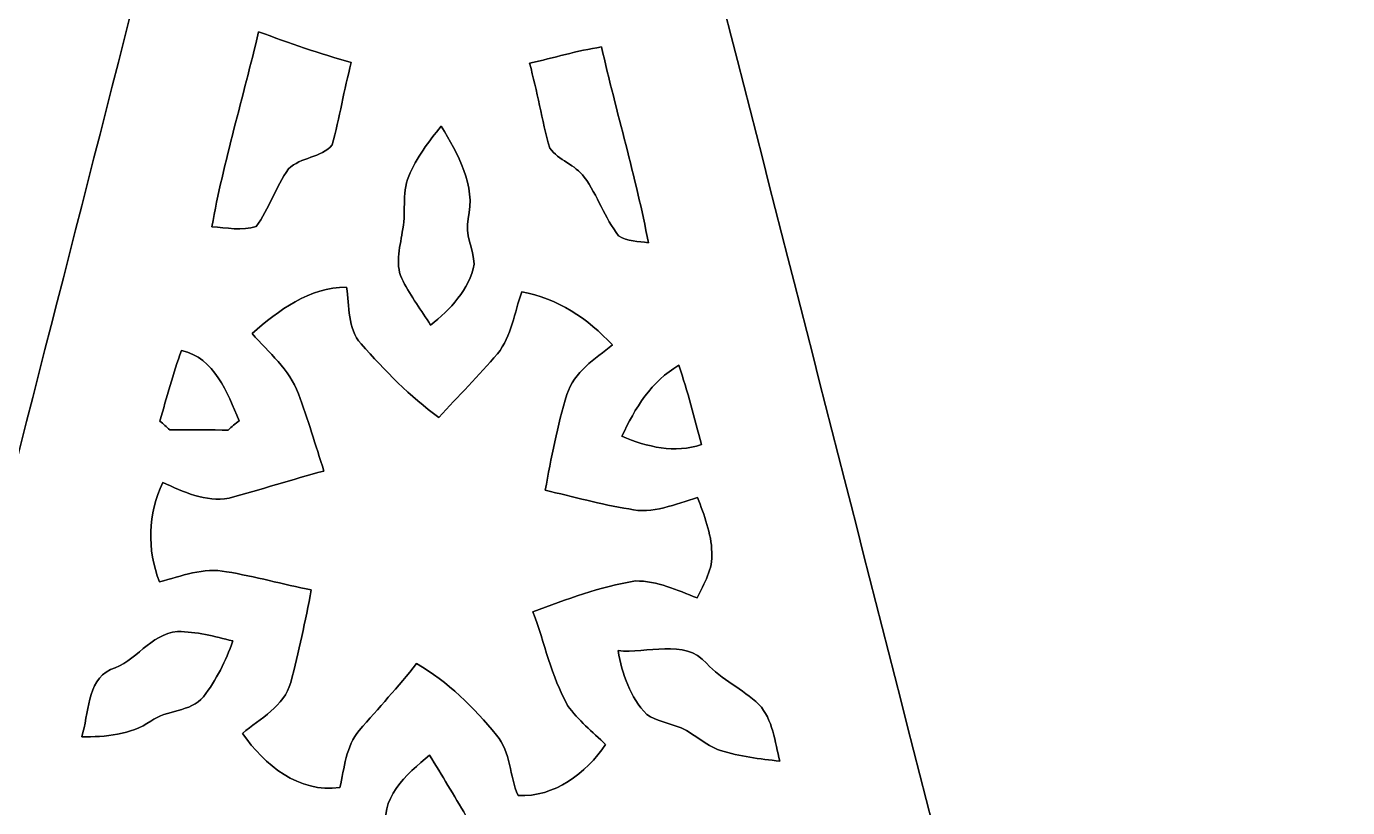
# Model space of a CAD drawing. Header units: centimetres. Extents: x -16.8 to 16.8, y -16.7 to 16.7.
# Drawn here: x -9.65 to 1.84, y -1.29 to 5.51 of the extents above; entities that cross this region are included whole.
import ezdxf

# ---------------------------------------------------------------- set-up
doc = ezdxf.new("R2010")
doc.units = ezdxf.units.CM
doc.header["$MEASUREMENT"] = 0
doc.layers.add('Layer 1', color=7, linetype='Continuous')

msp = doc.modelspace()

# ---------------------------------------------------------------- linework, layer by layer
at = {"layer": 'Layer 1', "color": 7}
for points, knots in [([(-16.77458, 16.66875), (-16.77458, 16.66875), (16.77458, 16.66875), (16.77458, 16.66875), (16.77458, 16.66875), (16.77458, 16.66875), (16.77458, -16.66875), (16.77458, -16.66875), (16.77458, -16.66875), (16.77458, -16.66875), (-16.77458, -16.66875), (-16.77458, -16.66875), (-16.77458, -16.66875), (-16.77458, -16.66875), (-16.77458, 16.66875), (-16.77458, 16.66875), (-16.77458, 16.66875), (-16.77458, 16.66875), (-16.77458, 16.66875), (-16.77458, 16.66875)], [0, 0, 0, 0, 0.16666667, 0.16666667, 0.16666667, 0.16666667, 0.33333333, 0.33333333, 0.33333333, 0.33333333, 0.5, 0.5, 0.5, 0.5, 0.66666667, 0.66666667, 0.66666667, 0.66666667, 1, 1, 1, 1]), ([(-6.20466, 15.59348), (-6.35529, 14.90133), (-6.56167, 14.22294), (-6.725, 13.53397), (-6.725, 13.53397), (-8.99019, 4.6415), (-11.26702, -4.2478), (-13.53044, -13.14062), (-13.53044, -13.14062), (-13.62781, -13.54667), (-13.73964, -13.95024), (-13.81478, -14.36158), (-13.81478, -14.36158), (-11.85016, -14.39122), (-9.88483, -14.37358), (-7.92021, -14.36793), (-7.92021, -14.36793), (-7.86059, -14.37146), (-7.80168, -14.38063), (-7.74241, -14.38945), (-7.74241, -14.38945), (-7.74418, -14.92285), (-7.74806, -15.45696), (-7.73218, -15.99071), (-7.73218, -15.99071), (-6.68126, -16.00306), (-5.63033, -16.00588), (-4.57976, -15.98754), (-4.57976, -15.98754), (-4.56424, -15.44214), (-4.57306, -14.89639), (-4.55718, -14.35135), (-4.55718, -14.35135), (-3.19758, -14.31996), (-1.83691, -14.36123), (-0.47731, -14.32948), (-0.47731, -14.32948), (0.18239, -14.29632), (0.84314, -14.31255), (1.50319, -14.29032), (1.50319, -14.29032), (-0.81915, -5.14526), (-3.16018, 3.99627), (-5.48711, 13.14062), (-5.48711, 13.14062), (-5.68784, 13.96541), (-5.9376, 14.77892), (-6.09706, 15.61289), (-6.09706, 15.61289), (-6.13304, 15.60654), (-6.16903, 15.60019), (-6.20466, 15.59348), (-6.20466, 15.59348), (-6.20466, 15.59348), (-6.20466, 15.59348), (-6.20466, 15.59348)], [0, 0, 0, 0, 0.06666667, 0.06666667, 0.06666667, 0.06666667, 0.13333333, 0.13333333, 0.13333333, 0.13333333, 0.2, 0.2, 0.2, 0.2, 0.26666667, 0.26666667, 0.26666667, 0.26666667, 0.33333333, 0.33333333, 0.33333333, 0.33333333, 0.4, 0.4, 0.4, 0.4, 0.46666667, 0.46666667, 0.46666667, 0.46666667, 0.53333333, 0.53333333, 0.53333333, 0.53333333, 0.6, 0.6, 0.6, 0.6, 0.66666667, 0.66666667, 0.66666667, 0.66666667, 0.73333333, 0.73333333, 0.73333333, 0.73333333, 0.8, 0.8, 0.8, 0.8, 0.86666667, 0.86666667, 0.86666667, 0.86666667, 1, 1, 1, 1]), ([(-7.63164, 5.46241), (-7.366, 5.36434), (-7.09859, 5.27156), (-6.8259, 5.1943), (-6.8259, 5.1943), (-6.88904, 4.95759), (-6.9282, 4.71487), (-6.991, 4.47816), (-6.991, 4.47816), (-7.08801, 4.36563), (-7.26652, 4.37374), (-7.37235, 4.26932), (-7.37235, 4.26932), (-7.48312, 4.11233), (-7.53957, 3.92324), (-7.6521, 3.76802), (-7.6521, 3.76802), (-7.77699, 3.7278), (-7.91034, 3.75885), (-8.03839, 3.7659), (-8.03839, 3.7659), (-7.93503, 4.33846), (-7.76464, 4.8962), (-7.63164, 5.46241)], [0, 0, 0, 0, 0.14285714, 0.14285714, 0.14285714, 0.14285714, 0.28571429, 0.28571429, 0.28571429, 0.28571429, 0.42857143, 0.42857143, 0.42857143, 0.42857143, 0.57142857, 0.57142857, 0.57142857, 0.57142857, 0.71428571, 0.71428571, 0.71428571, 0.71428571, 1, 1, 1, 1]), ([(-5.27473, 5.19007), (-5.06624, 5.23452), (-4.86128, 5.29907), (-4.64961, 5.33047), (-4.64961, 5.33047), (-4.52049, 4.76144), (-4.35151, 4.20088), (-4.2418, 3.62691), (-4.2418, 3.62691), (-4.32823, 3.64102), (-4.42524, 3.6382), (-4.50074, 3.68653), (-4.50074, 3.68653), (-4.62068, 3.84422), (-4.68418, 4.03754), (-4.79954, 4.19841), (-4.79954, 4.19841), (-4.87892, 4.30636), (-5.02109, 4.34446), (-5.10046, 4.45029), (-5.10046, 4.45029), (-5.16784, 4.69477), (-5.21053, 4.94489), (-5.27473, 5.19007)], [0, 0, 0, 0, 0.14285714, 0.14285714, 0.14285714, 0.14285714, 0.28571429, 0.28571429, 0.28571429, 0.28571429, 0.42857143, 0.42857143, 0.42857143, 0.42857143, 0.57142857, 0.57142857, 0.57142857, 0.57142857, 0.71428571, 0.71428571, 0.71428571, 0.71428571, 1, 1, 1, 1]), ([(-6.32601, 4.20582), (-6.26145, 4.36774), (-6.15209, 4.50674), (-6.04344, 4.64114), (-6.04344, 4.64114), (-5.89986, 4.40161), (-5.74111, 4.12327), (-5.80954, 3.8354), (-5.80954, 3.8354), (-5.83988, 3.70134), (-5.76368, 3.57434), (-5.75592, 3.4417), (-5.75592, 3.4417), (-5.80108, 3.21874), (-5.96336, 3.04624), (-6.13692, 2.91077), (-6.13692, 2.91077), (-6.21665, 3.03848), (-6.30626, 3.15877), (-6.37505, 3.29177), (-6.37505, 3.29177), (-6.44913, 3.42265), (-6.40468, 3.57964), (-6.3821, 3.71863), (-6.3821, 3.71863), (-6.34683, 3.8795), (-6.38916, 4.05095), (-6.32601, 4.20582)], [0, 0, 0, 0, 0.125, 0.125, 0.125, 0.125, 0.25, 0.25, 0.25, 0.25, 0.375, 0.375, 0.375, 0.375, 0.5, 0.5, 0.5, 0.5, 0.625, 0.625, 0.625, 0.625, 0.75, 0.75, 0.75, 0.75, 1, 1, 1, 1]), ([(-7.68844, 2.83704), (-7.45525, 3.04059), (-7.19279, 3.2385), (-6.86753, 3.24097), (-6.86753, 3.24097), (-6.8393, 3.07411), (-6.86259, 2.88219), (-6.74088, 2.74814), (-6.74088, 2.74814), (-6.53521, 2.51531), (-6.31578, 2.28918), (-6.06354, 2.10573), (-6.06354, 2.10573), (-5.89633, 2.29306), (-5.71712, 2.46944), (-5.55484, 2.66136), (-5.55484, 2.66136), (-5.4296, 2.81446), (-5.40738, 3.01872), (-5.34388, 3.2004), (-5.34388, 3.2004), (-5.03379, 3.14431), (-4.76638, 2.96827), (-4.55542, 2.73756), (-4.55542, 2.73756), (-4.7057, 2.61691), (-4.88985, 2.50296), (-4.95053, 2.30717), (-4.95053, 2.30717), (-5.0352, 2.03518), (-5.0867, 1.75366), (-5.13927, 1.47391), (-5.13927, 1.47391), (-4.89691, 1.41817), (-4.65702, 1.34938), (-4.41078, 1.31128), (-4.41078, 1.31128), (-4.20299, 1.25977), (-4.00826, 1.35608), (-3.81353, 1.41005), (-3.81353, 1.41005), (-3.75849, 1.25518), (-3.69323, 1.10067), (-3.69076, 0.9331), (-3.69076, 0.9331), (-3.67983, 0.78987), (-3.75708, 0.66146), (-3.81882, 0.53799), (-3.81882, 0.53799), (-3.99274, 0.60184), (-4.16525, 0.68897), (-4.35504, 0.68404), (-4.35504, 0.68404), (-4.66266, 0.63359), (-4.95653, 0.52634), (-5.24581, 0.41522), (-5.24581, 0.41522), (-5.14421, 0.14464), (-5.0867, -0.14429), (-4.94418, -0.39829), (-4.94418, -0.39829), (-4.85281, -0.52776), (-4.72828, -0.62936), (-4.61363, -0.73801), (-4.61363, -0.73801), (-4.78614, -0.98919), (-5.05636, -1.19768), (-5.37528, -1.18286), (-5.37528, -1.18286), (-5.45042, -1.01141), (-5.43631, -0.80716), (-5.5626, -0.65758), (-5.5626, -0.65758), (-5.75769, -0.41522), (-5.9884, -0.19297), (-6.25793, -0.03422), (-6.25793, -0.03422), (-6.41456, -0.23601), (-6.59095, -0.42157), (-6.75605, -0.6163), (-6.75605, -0.6163), (-6.87282, -0.75459), (-6.88587, -0.94333), (-6.92468, -1.11231), (-6.92468, -1.11231), (-7.2831, -1.16381), (-7.58014, -0.91652), (-7.7724, -0.6417), (-7.7724, -0.6417), (-7.61718, -0.51259), (-7.4108, -0.40605), (-7.35224, -0.19861), (-7.35224, -0.19861), (-7.28204, 0.06703), (-7.22665, 0.3362), (-7.17338, 0.60572), (-7.17338, 0.60572), (-7.41962, 0.65546), (-7.66198, 0.7239), (-7.90998, 0.76447), (-7.90998, 0.76447), (-8.11142, 0.80363), (-8.30298, 0.72672), (-8.49348, 0.67733), (-8.49348, 0.67733), (-8.60707, 0.9585), (-8.59084, 1.26647), (-8.46596, 1.54234), (-8.46596, 1.54234), (-8.28675, 1.45874), (-8.09308, 1.36878), (-7.88917, 1.40476), (-7.88917, 1.40476), (-7.6133, 1.48026), (-7.34025, 1.56704), (-7.06367, 1.64077), (-7.06367, 1.64077), (-7.13811, 1.86478), (-7.20196, 2.09268), (-7.28592, 2.31316), (-7.28592, 2.31316), (-7.36353, 2.52659), (-7.54345, 2.67123), (-7.68844, 2.83704)], [0, 0, 0, 0, 0.03125, 0.03125, 0.03125, 0.03125, 0.0625, 0.0625, 0.0625, 0.0625, 0.09375, 0.09375, 0.09375, 0.09375, 0.125, 0.125, 0.125, 0.125, 0.15625, 0.15625, 0.15625, 0.15625, 0.1875, 0.1875, 0.1875, 0.1875, 0.21875, 0.21875, 0.21875, 0.21875, 0.25, 0.25, 0.25, 0.25, 0.28125, 0.28125, 0.28125, 0.28125, 0.3125, 0.3125, 0.3125, 0.3125, 0.34375, 0.34375, 0.34375, 0.34375, 0.375, 0.375, 0.375, 0.375, 0.40625, 0.40625, 0.40625, 0.40625, 0.4375, 0.4375, 0.4375, 0.4375, 0.46875, 0.46875, 0.46875, 0.46875, 0.5, 0.5, 0.5, 0.5, 0.53125, 0.53125, 0.53125, 0.53125, 0.5625, 0.5625, 0.5625, 0.5625, 0.59375, 0.59375, 0.59375, 0.59375, 0.625, 0.625, 0.625, 0.625, 0.65625, 0.65625, 0.65625, 0.65625, 0.6875, 0.6875, 0.6875, 0.6875, 0.71875, 0.71875, 0.71875, 0.71875, 0.75, 0.75, 0.75, 0.75, 0.78125, 0.78125, 0.78125, 0.78125, 0.8125, 0.8125, 0.8125, 0.8125, 0.84375, 0.84375, 0.84375, 0.84375, 0.875, 0.875, 0.875, 0.875, 0.90625, 0.90625, 0.90625, 0.90625, 0.9375, 0.9375, 0.9375, 0.9375, 1, 1, 1, 1]), ([(-8.30263, 2.69064), (-8.01476, 2.62396), (-7.90434, 2.32481), (-7.80203, 2.07892), (-7.80203, 2.07892), (-7.83343, 2.05211), (-7.86448, 2.0253), (-7.89552, 1.99778), (-7.89552, 1.99778), (-8.02252, 1.99778), (-8.27687, 1.99813), (-8.40387, 1.99813), (-8.40387, 1.99813), (-8.43245, 2.02389), (-8.46102, 2.04964), (-8.48995, 2.07539), (-8.48995, 2.07539), (-8.43209, 2.28177), (-8.37494, 2.48885), (-8.30263, 2.69064)], [0, 0, 0, 0, 0.16666667, 0.16666667, 0.16666667, 0.16666667, 0.33333333, 0.33333333, 0.33333333, 0.33333333, 0.5, 0.5, 0.5, 0.5, 0.66666667, 0.66666667, 0.66666667, 0.66666667, 1, 1, 1, 1]), ([(-4.47252, 1.9431), (-4.36069, 2.18475), (-4.21464, 2.42499), (-3.97722, 2.56081), (-3.97722, 2.56081), (-3.90066, 2.33398), (-3.8414, 2.10185), (-3.78037, 1.87043), (-3.78037, 1.87043), (-4.01073, 1.79352), (-4.25591, 1.84961), (-4.47252, 1.9431)], [0, 0, 0, 0, 0.25, 0.25, 0.25, 0.25, 0.5, 0.5, 0.5, 0.5, 1, 1, 1, 1]), ([(-8.3372, 0.24412), (-8.17421, 0.24412), (-8.01405, 0.20355), (-7.85707, 0.16228), (-7.85707, 0.16228), (-7.91457, -0.01164), (-7.99994, -0.17639), (-8.11071, -0.32244), (-8.11071, -0.32244), (-8.22607, -0.45967), (-8.42963, -0.43533), (-8.57003, -0.53446), (-8.57003, -0.53446), (-8.7436, -0.65581), (-8.96479, -0.6731), (-9.17046, -0.67098), (-9.17046, -0.67098), (-9.10484, -0.47413), (-9.13165, -0.18768), (-8.91963, -0.08714), (-8.91963, -0.08714), (-8.69738, -0.02011), (-8.57638, 0.2219), (-8.3372, 0.24412)], [0, 0, 0, 0, 0.14285714, 0.14285714, 0.14285714, 0.14285714, 0.28571429, 0.28571429, 0.28571429, 0.28571429, 0.42857143, 0.42857143, 0.42857143, 0.42857143, 0.57142857, 0.57142857, 0.57142857, 0.57142857, 0.71428571, 0.71428571, 0.71428571, 0.71428571, 1, 1, 1, 1]), ([(-4.50533, 0.07796), (-4.25768, 0.04798), (-3.92712, 0.18909), (-3.73698, -0.0321), (-3.73698, -0.0321), (-3.60609, -0.17745), (-3.42124, -0.254), (-3.28154, -0.38911), (-3.28154, -0.38911), (-3.15771, -0.52211), (-3.14254, -0.71649), (-3.09951, -0.88371), (-3.09951, -0.88371), (-3.27272, -0.86289), (-3.4484, -0.84384), (-3.61527, -0.79058), (-3.61527, -0.79058), (-3.75144, -0.74718), (-3.84916, -0.63288), (-3.98286, -0.58526), (-3.98286, -0.58526), (-4.07423, -0.55033), (-4.17371, -0.53269), (-4.25591, -0.47801), (-4.25591, -0.47801), (-4.40196, -0.32844), (-4.46934, -0.12383), (-4.50533, 0.07796)], [0, 0, 0, 0, 0.125, 0.125, 0.125, 0.125, 0.25, 0.25, 0.25, 0.25, 0.375, 0.375, 0.375, 0.375, 0.5, 0.5, 0.5, 0.5, 0.625, 0.625, 0.625, 0.625, 0.75, 0.75, 0.75, 0.75, 1, 1, 1, 1]), ([(-6.50628, -1.50178), (-6.60047, -1.21673), (-6.34365, -0.99342), (-6.14468, -0.8315), (-6.14468, -0.8315), (-6.03779, -1.00577), (-5.93266, -1.18145), (-5.82895, -1.35819), (-5.82895, -1.35819), (-5.85717, -1.47285), (-5.90585, -1.58433), (-5.92596, -1.7018), (-5.92596, -1.7018), (-5.93443, -1.79987), (-5.88998, -1.89724), (-5.91185, -1.99496), (-5.91185, -1.99496), (-5.97747, -2.20345), (-6.08859, -2.39677), (-6.23429, -2.5594), (-6.23429, -2.5594), (-6.30626, -2.45145), (-6.36976, -2.33645), (-6.41526, -2.21544), (-6.41526, -2.21544), (-6.5345, -1.99214), (-6.43008, -1.73496), (-6.50628, -1.50178)], [0, 0, 0, 0, 0.125, 0.125, 0.125, 0.125, 0.25, 0.25, 0.25, 0.25, 0.375, 0.375, 0.375, 0.375, 0.5, 0.5, 0.5, 0.5, 0.625, 0.625, 0.625, 0.625, 0.75, 0.75, 0.75, 0.75, 1, 1, 1, 1])]:
    msp.add_open_spline(points, degree=3, knots=knots, dxfattribs=at)
at = {"layer": 'Layer 1', "color": 251}
for points, knots in [([(-6.20466, 15.59348), (-6.16903, 15.60019), (-6.13304, 15.60654), (-6.09706, 15.61289), (-6.09706, 15.61289), (-5.9376, 14.77892), (-5.68784, 13.96541), (-5.48711, 13.14062), (-5.48711, 13.14062), (-3.16018, 3.99627), (-0.81915, -5.14526), (1.50319, -14.29032), (1.50319, -14.29032), (0.84314, -14.31255), (0.18239, -14.29632), (-0.47731, -14.32948), (-0.47731, -14.32948), (-1.83691, -14.36123), (-3.19758, -14.31996), (-4.55718, -14.35135), (-4.55718, -14.35135), (-4.57306, -14.89639), (-4.56424, -15.44214), (-4.57976, -15.98754), (-4.57976, -15.98754), (-5.63033, -16.00588), (-6.68126, -16.00306), (-7.73218, -15.99071), (-7.73218, -15.99071), (-7.74806, -15.45696), (-7.74418, -14.92285), (-7.74241, -14.38945), (-7.74241, -14.38945), (-7.80168, -14.38063), (-7.86059, -14.37146), (-7.92021, -14.36793), (-7.92021, -14.36793), (-9.88483, -14.37358), (-11.85016, -14.39122), (-13.81478, -14.36158), (-13.81478, -14.36158), (-13.73964, -13.95024), (-13.62781, -13.54667), (-13.53044, -13.14062), (-13.53044, -13.14062), (-11.26702, -4.2478), (-8.99019, 4.6415), (-6.725, 13.53397), (-6.725, 13.53397), (-6.56167, 14.22294), (-6.35529, 14.90133), (-6.20466, 15.59348), (-6.20466, 15.59348), (-6.20466, 15.59348), (-6.20466, 15.59348), (-6.20466, 15.59348)], [0, 0, 0, 0, 0.06666667, 0.06666667, 0.06666667, 0.06666667, 0.13333333, 0.13333333, 0.13333333, 0.13333333, 0.2, 0.2, 0.2, 0.2, 0.26666667, 0.26666667, 0.26666667, 0.26666667, 0.33333333, 0.33333333, 0.33333333, 0.33333333, 0.4, 0.4, 0.4, 0.4, 0.46666667, 0.46666667, 0.46666667, 0.46666667, 0.53333333, 0.53333333, 0.53333333, 0.53333333, 0.6, 0.6, 0.6, 0.6, 0.66666667, 0.66666667, 0.66666667, 0.66666667, 0.73333333, 0.73333333, 0.73333333, 0.73333333, 0.8, 0.8, 0.8, 0.8, 0.86666667, 0.86666667, 0.86666667, 0.86666667, 1, 1, 1, 1]), ([(-7.63164, 5.46241), (-7.76464, 4.8962), (-7.93503, 4.33846), (-8.03839, 3.7659), (-8.03839, 3.7659), (-7.91034, 3.75885), (-7.77699, 3.7278), (-7.6521, 3.76802), (-7.6521, 3.76802), (-7.53957, 3.92324), (-7.48312, 4.11233), (-7.37235, 4.26932), (-7.37235, 4.26932), (-7.26652, 4.37374), (-7.08801, 4.36563), (-6.991, 4.47816), (-6.991, 4.47816), (-6.9282, 4.71487), (-6.88904, 4.95759), (-6.8259, 5.1943), (-6.8259, 5.1943), (-7.09859, 5.27156), (-7.366, 5.36434), (-7.63164, 5.46241), (-7.63164, 5.46241), (-7.63164, 5.46241), (-7.63164, 5.46241), (-7.63164, 5.46241)], [0, 0, 0, 0, 0.125, 0.125, 0.125, 0.125, 0.25, 0.25, 0.25, 0.25, 0.375, 0.375, 0.375, 0.375, 0.5, 0.5, 0.5, 0.5, 0.625, 0.625, 0.625, 0.625, 0.75, 0.75, 0.75, 0.75, 1, 1, 1, 1]), ([(-5.27473, 5.19007), (-5.21053, 4.94489), (-5.16784, 4.69477), (-5.10046, 4.45029), (-5.10046, 4.45029), (-5.02109, 4.34446), (-4.87892, 4.30636), (-4.79954, 4.19841), (-4.79954, 4.19841), (-4.68418, 4.03754), (-4.62068, 3.84422), (-4.50074, 3.68653), (-4.50074, 3.68653), (-4.42524, 3.6382), (-4.32823, 3.64102), (-4.2418, 3.62691), (-4.2418, 3.62691), (-4.35151, 4.20088), (-4.52049, 4.76144), (-4.64961, 5.33047), (-4.64961, 5.33047), (-4.86128, 5.29907), (-5.06624, 5.23452), (-5.27473, 5.19007), (-5.27473, 5.19007), (-5.27473, 5.19007), (-5.27473, 5.19007), (-5.27473, 5.19007)], [0, 0, 0, 0, 0.125, 0.125, 0.125, 0.125, 0.25, 0.25, 0.25, 0.25, 0.375, 0.375, 0.375, 0.375, 0.5, 0.5, 0.5, 0.5, 0.625, 0.625, 0.625, 0.625, 0.75, 0.75, 0.75, 0.75, 1, 1, 1, 1]), ([(-6.32601, 4.20582), (-6.38916, 4.05095), (-6.34683, 3.8795), (-6.3821, 3.71863), (-6.3821, 3.71863), (-6.40468, 3.57964), (-6.44913, 3.42265), (-6.37505, 3.29177), (-6.37505, 3.29177), (-6.30626, 3.15877), (-6.21665, 3.03848), (-6.13692, 2.91077), (-6.13692, 2.91077), (-5.96336, 3.04624), (-5.80108, 3.21874), (-5.75592, 3.4417), (-5.75592, 3.4417), (-5.76368, 3.57434), (-5.83988, 3.70134), (-5.80954, 3.8354), (-5.80954, 3.8354), (-5.74111, 4.12327), (-5.89986, 4.40161), (-6.04344, 4.64114), (-6.04344, 4.64114), (-6.15209, 4.50674), (-6.26145, 4.36774), (-6.32601, 4.20582), (-6.32601, 4.20582), (-6.32601, 4.20582), (-6.32601, 4.20582), (-6.32601, 4.20582)], [0, 0, 0, 0, 0.11111111, 0.11111111, 0.11111111, 0.11111111, 0.22222222, 0.22222222, 0.22222222, 0.22222222, 0.33333333, 0.33333333, 0.33333333, 0.33333333, 0.44444444, 0.44444444, 0.44444444, 0.44444444, 0.55555556, 0.55555556, 0.55555556, 0.55555556, 0.66666667, 0.66666667, 0.66666667, 0.66666667, 0.77777778, 0.77777778, 0.77777778, 0.77777778, 1, 1, 1, 1]), ([(-7.68844, 2.83704), (-7.54345, 2.67123), (-7.36353, 2.52659), (-7.28592, 2.31316), (-7.28592, 2.31316), (-7.20196, 2.09268), (-7.13811, 1.86478), (-7.06367, 1.64077), (-7.06367, 1.64077), (-7.34025, 1.56704), (-7.6133, 1.48026), (-7.88917, 1.40476), (-7.88917, 1.40476), (-8.09308, 1.36878), (-8.28675, 1.45874), (-8.46596, 1.54234), (-8.46596, 1.54234), (-8.59084, 1.26647), (-8.60707, 0.9585), (-8.49348, 0.67733), (-8.49348, 0.67733), (-8.30298, 0.72672), (-8.11142, 0.80363), (-7.90998, 0.76447), (-7.90998, 0.76447), (-7.66198, 0.7239), (-7.41962, 0.65546), (-7.17338, 0.60572), (-7.17338, 0.60572), (-7.22665, 0.3362), (-7.28204, 0.06703), (-7.35224, -0.19861), (-7.35224, -0.19861), (-7.4108, -0.40605), (-7.61718, -0.51259), (-7.7724, -0.6417), (-7.7724, -0.6417), (-7.58014, -0.91652), (-7.2831, -1.16381), (-6.92468, -1.11231), (-6.92468, -1.11231), (-6.88587, -0.94333), (-6.87282, -0.75459), (-6.75605, -0.6163), (-6.75605, -0.6163), (-6.59095, -0.42157), (-6.41456, -0.23601), (-6.25793, -0.03422), (-6.25793, -0.03422), (-5.9884, -0.19297), (-5.75769, -0.41522), (-5.5626, -0.65758), (-5.5626, -0.65758), (-5.43631, -0.80716), (-5.45042, -1.01141), (-5.37528, -1.18286), (-5.37528, -1.18286), (-5.05636, -1.19768), (-4.78614, -0.98919), (-4.61363, -0.73801), (-4.61363, -0.73801), (-4.72828, -0.62936), (-4.85281, -0.52776), (-4.94418, -0.39829), (-4.94418, -0.39829), (-5.0867, -0.14429), (-5.14421, 0.14464), (-5.24581, 0.41522), (-5.24581, 0.41522), (-4.95653, 0.52634), (-4.66266, 0.63359), (-4.35504, 0.68404), (-4.35504, 0.68404), (-4.16525, 0.68897), (-3.99274, 0.60184), (-3.81882, 0.53799), (-3.81882, 0.53799), (-3.75708, 0.66146), (-3.67983, 0.78987), (-3.69076, 0.9331), (-3.69076, 0.9331), (-3.69323, 1.10067), (-3.75849, 1.25518), (-3.81353, 1.41005), (-3.81353, 1.41005), (-4.00826, 1.35608), (-4.20299, 1.25977), (-4.41078, 1.31128), (-4.41078, 1.31128), (-4.65702, 1.34938), (-4.89691, 1.41817), (-5.13927, 1.47391), (-5.13927, 1.47391), (-5.0867, 1.75366), (-5.0352, 2.03518), (-4.95053, 2.30717), (-4.95053, 2.30717), (-4.88985, 2.50296), (-4.7057, 2.61691), (-4.55542, 2.73756), (-4.55542, 2.73756), (-4.76638, 2.96827), (-5.03379, 3.14431), (-5.34388, 3.2004), (-5.34388, 3.2004), (-5.40738, 3.01872), (-5.4296, 2.81446), (-5.55484, 2.66136), (-5.55484, 2.66136), (-5.71712, 2.46944), (-5.89633, 2.29306), (-6.06354, 2.10573), (-6.06354, 2.10573), (-6.31578, 2.28918), (-6.53521, 2.51531), (-6.74088, 2.74814), (-6.74088, 2.74814), (-6.86259, 2.88219), (-6.8393, 3.07411), (-6.86753, 3.24097), (-6.86753, 3.24097), (-7.19279, 3.2385), (-7.45525, 3.04059), (-7.68844, 2.83704), (-7.68844, 2.83704), (-7.68844, 2.83704), (-7.68844, 2.83704), (-7.68844, 2.83704)], [0, 0, 0, 0, 0.03030303, 0.03030303, 0.03030303, 0.03030303, 0.06060606, 0.06060606, 0.06060606, 0.06060606, 0.09090909, 0.09090909, 0.09090909, 0.09090909, 0.12121212, 0.12121212, 0.12121212, 0.12121212, 0.15151515, 0.15151515, 0.15151515, 0.15151515, 0.18181818, 0.18181818, 0.18181818, 0.18181818, 0.21212121, 0.21212121, 0.21212121, 0.21212121, 0.24242424, 0.24242424, 0.24242424, 0.24242424, 0.27272727, 0.27272727, 0.27272727, 0.27272727, 0.3030303, 0.3030303, 0.3030303, 0.3030303, 0.33333333, 0.33333333, 0.33333333, 0.33333333, 0.36363636, 0.36363636, 0.36363636, 0.36363636, 0.39393939, 0.39393939, 0.39393939, 0.39393939, 0.42424242, 0.42424242, 0.42424242, 0.42424242, 0.45454545, 0.45454545, 0.45454545, 0.45454545, 0.48484848, 0.48484848, 0.48484848, 0.48484848, 0.51515152, 0.51515152, 0.51515152, 0.51515152, 0.54545455, 0.54545455, 0.54545455, 0.54545455, 0.57575758, 0.57575758, 0.57575758, 0.57575758, 0.60606061, 0.60606061, 0.60606061, 0.60606061, 0.63636364, 0.63636364, 0.63636364, 0.63636364, 0.66666667, 0.66666667, 0.66666667, 0.66666667, 0.6969697, 0.6969697, 0.6969697, 0.6969697, 0.72727273, 0.72727273, 0.72727273, 0.72727273, 0.75757576, 0.75757576, 0.75757576, 0.75757576, 0.78787879, 0.78787879, 0.78787879, 0.78787879, 0.81818182, 0.81818182, 0.81818182, 0.81818182, 0.84848485, 0.84848485, 0.84848485, 0.84848485, 0.87878788, 0.87878788, 0.87878788, 0.87878788, 0.90909091, 0.90909091, 0.90909091, 0.90909091, 0.93939394, 0.93939394, 0.93939394, 0.93939394, 1, 1, 1, 1]), ([(-8.30263, 2.69064), (-8.37494, 2.48885), (-8.43209, 2.28177), (-8.48995, 2.07539), (-8.48995, 2.07539), (-8.46102, 2.04964), (-8.43245, 2.02389), (-8.40387, 1.99813), (-8.40387, 1.99813), (-8.27687, 1.99813), (-8.02252, 1.99778), (-7.89552, 1.99778), (-7.89552, 1.99778), (-7.86448, 2.0253), (-7.83343, 2.05211), (-7.80203, 2.07892), (-7.80203, 2.07892), (-7.90434, 2.32481), (-8.01476, 2.62396), (-8.30263, 2.69064), (-8.30263, 2.69064), (-8.30263, 2.69064), (-8.30263, 2.69064), (-8.30263, 2.69064)], [0, 0, 0, 0, 0.14285714, 0.14285714, 0.14285714, 0.14285714, 0.28571429, 0.28571429, 0.28571429, 0.28571429, 0.42857143, 0.42857143, 0.42857143, 0.42857143, 0.57142857, 0.57142857, 0.57142857, 0.57142857, 0.71428571, 0.71428571, 0.71428571, 0.71428571, 1, 1, 1, 1]), ([(-4.47252, 1.9431), (-4.25591, 1.84961), (-4.01073, 1.79352), (-3.78037, 1.87043), (-3.78037, 1.87043), (-3.8414, 2.10185), (-3.90066, 2.33398), (-3.97722, 2.56081), (-3.97722, 2.56081), (-4.21464, 2.42499), (-4.36069, 2.18475), (-4.47252, 1.9431), (-4.47252, 1.9431), (-4.47252, 1.9431), (-4.47252, 1.9431), (-4.47252, 1.9431)], [0, 0, 0, 0, 0.2, 0.2, 0.2, 0.2, 0.4, 0.4, 0.4, 0.4, 0.6, 0.6, 0.6, 0.6, 1, 1, 1, 1]), ([(-8.3372, 0.24412), (-8.57638, 0.2219), (-8.69738, -0.02011), (-8.91963, -0.08714), (-8.91963, -0.08714), (-9.13165, -0.18768), (-9.10484, -0.47413), (-9.17046, -0.67098), (-9.17046, -0.67098), (-8.96479, -0.6731), (-8.7436, -0.65581), (-8.57003, -0.53446), (-8.57003, -0.53446), (-8.42963, -0.43533), (-8.22607, -0.45967), (-8.11071, -0.32244), (-8.11071, -0.32244), (-7.99994, -0.17639), (-7.91457, -0.01164), (-7.85707, 0.16228), (-7.85707, 0.16228), (-8.01405, 0.20355), (-8.17421, 0.24412), (-8.3372, 0.24412), (-8.3372, 0.24412), (-8.3372, 0.24412), (-8.3372, 0.24412), (-8.3372, 0.24412)], [0, 0, 0, 0, 0.125, 0.125, 0.125, 0.125, 0.25, 0.25, 0.25, 0.25, 0.375, 0.375, 0.375, 0.375, 0.5, 0.5, 0.5, 0.5, 0.625, 0.625, 0.625, 0.625, 0.75, 0.75, 0.75, 0.75, 1, 1, 1, 1]), ([(-4.50533, 0.07796), (-4.46934, -0.12383), (-4.40196, -0.32844), (-4.25591, -0.47801), (-4.25591, -0.47801), (-4.17371, -0.53269), (-4.07423, -0.55033), (-3.98286, -0.58526), (-3.98286, -0.58526), (-3.84916, -0.63288), (-3.75144, -0.74718), (-3.61527, -0.79058), (-3.61527, -0.79058), (-3.4484, -0.84384), (-3.27272, -0.86289), (-3.09951, -0.88371), (-3.09951, -0.88371), (-3.14254, -0.71649), (-3.15771, -0.52211), (-3.28154, -0.38911), (-3.28154, -0.38911), (-3.42124, -0.254), (-3.60609, -0.17745), (-3.73698, -0.0321), (-3.73698, -0.0321), (-3.92712, 0.18909), (-4.25768, 0.04798), (-4.50533, 0.07796), (-4.50533, 0.07796), (-4.50533, 0.07796), (-4.50533, 0.07796), (-4.50533, 0.07796)], [0, 0, 0, 0, 0.11111111, 0.11111111, 0.11111111, 0.11111111, 0.22222222, 0.22222222, 0.22222222, 0.22222222, 0.33333333, 0.33333333, 0.33333333, 0.33333333, 0.44444444, 0.44444444, 0.44444444, 0.44444444, 0.55555556, 0.55555556, 0.55555556, 0.55555556, 0.66666667, 0.66666667, 0.66666667, 0.66666667, 0.77777778, 0.77777778, 0.77777778, 0.77777778, 1, 1, 1, 1]), ([(-6.50628, -1.50178), (-6.43008, -1.73496), (-6.5345, -1.99214), (-6.41526, -2.21544), (-6.41526, -2.21544), (-6.36976, -2.33645), (-6.30626, -2.45145), (-6.23429, -2.5594), (-6.23429, -2.5594), (-6.08859, -2.39677), (-5.97747, -2.20345), (-5.91185, -1.99496), (-5.91185, -1.99496), (-5.88998, -1.89724), (-5.93443, -1.79987), (-5.92596, -1.7018), (-5.92596, -1.7018), (-5.90585, -1.58433), (-5.85717, -1.47285), (-5.82895, -1.35819), (-5.82895, -1.35819), (-5.93266, -1.18145), (-6.03779, -1.00577), (-6.14468, -0.8315), (-6.14468, -0.8315), (-6.34365, -0.99342), (-6.60047, -1.21673), (-6.50628, -1.50178), (-6.50628, -1.50178), (-6.50628, -1.50178), (-6.50628, -1.50178), (-6.50628, -1.50178)], [0, 0, 0, 0, 0.11111111, 0.11111111, 0.11111111, 0.11111111, 0.22222222, 0.22222222, 0.22222222, 0.22222222, 0.33333333, 0.33333333, 0.33333333, 0.33333333, 0.44444444, 0.44444444, 0.44444444, 0.44444444, 0.55555556, 0.55555556, 0.55555556, 0.55555556, 0.66666667, 0.66666667, 0.66666667, 0.66666667, 0.77777778, 0.77777778, 0.77777778, 0.77777778, 1, 1, 1, 1])]:
    msp.add_open_spline(points, degree=3, knots=knots, dxfattribs=at)

doc.saveas('drawing.dxf')
